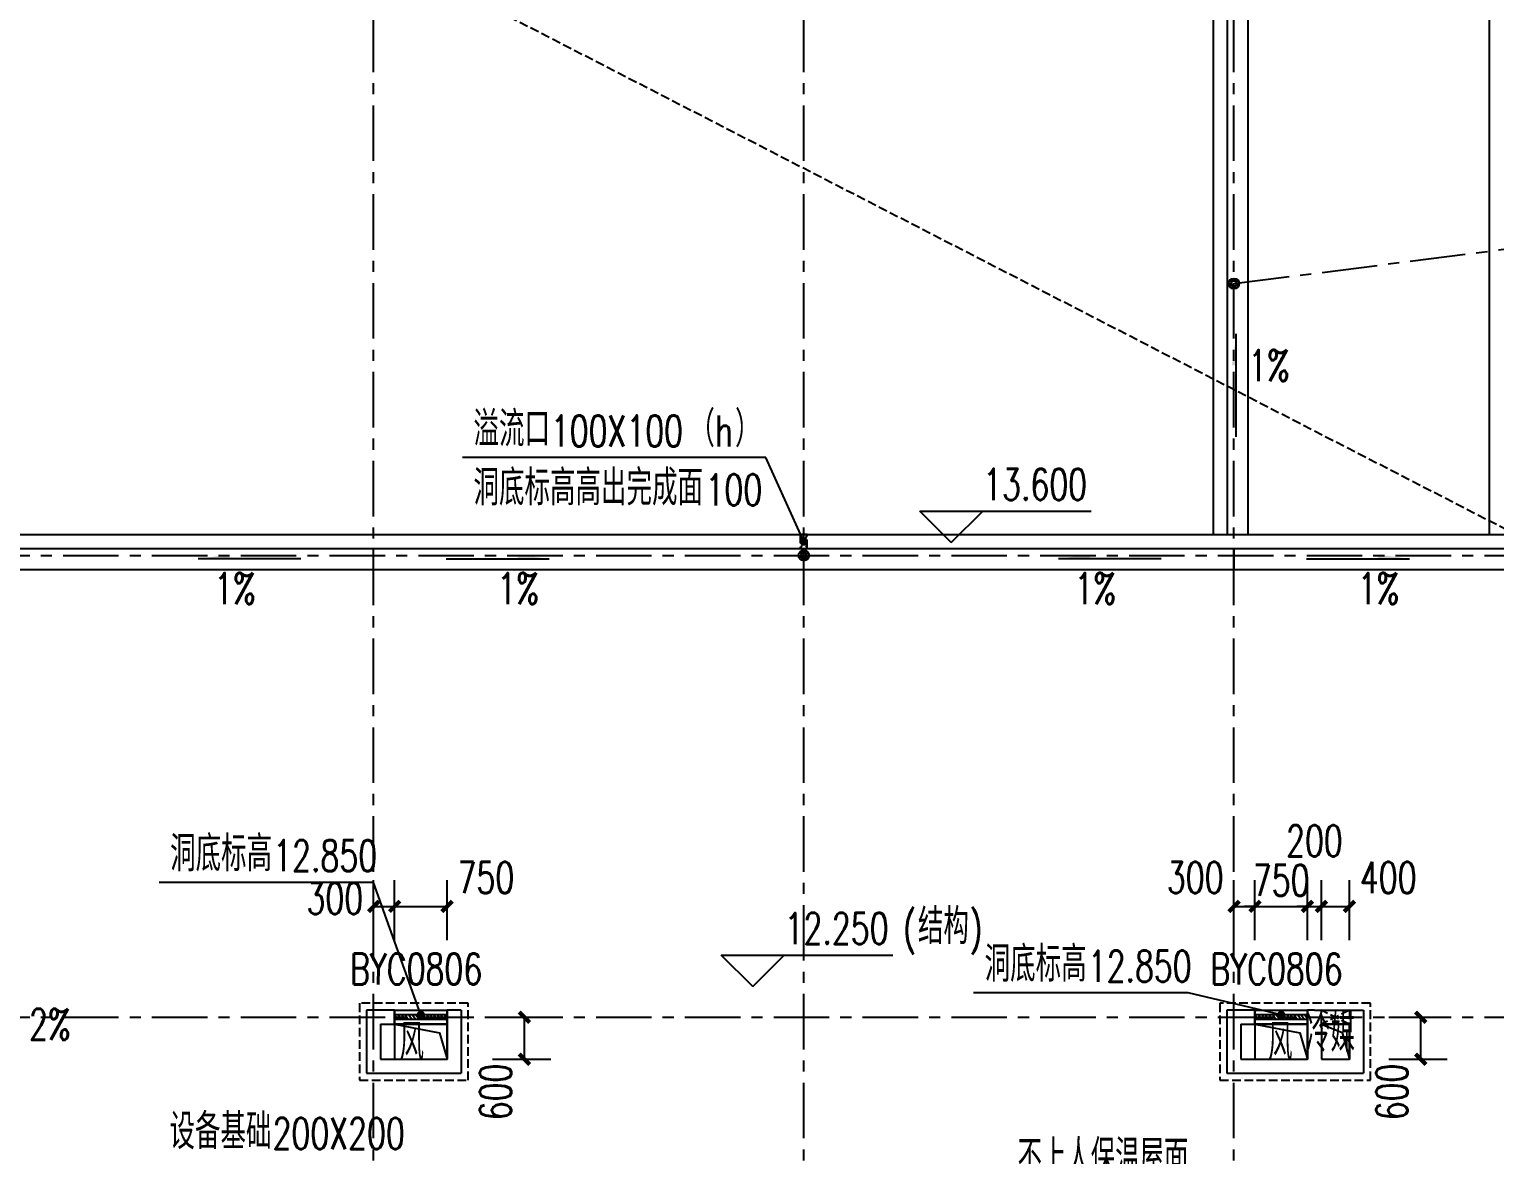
# Model space of a CAD drawing. Header units: millimetres. Extents: x -1048436 to -185795, y -983427 to 400387.
# Drawn here: x -715835 to -694885, y -48358 to -32273 of the extents above; entities that cross this region are included whole.
import ezdxf

# ---------------------------------------------------------------- set-up
doc = ezdxf.new("R2010")
doc.units = ezdxf.units.MM
doc.header["$LTSCALE"] = 500
doc.linetypes.add('DASH', pattern=[0.35, 0.25, -0.1])
doc.linetypes.add('一层轴网$0$CENTER', pattern=[50.8, 31.75, -6.35, 6.35, -6.35])
for name, color, linetype in [('DIM_LEAD', 3, 'Continuous'), ('PUB_DIM', 3, 'Continuous'), ('PUB_TEXT', 7, 'Continuous'), ('WINDOW', 4, 'Continuous'), ('WINDOW_TEXT', 7, 'Continuous'), ('一层轴网$0$建-轴线', 1, '一层轴网$0$CENTER'), ('建-墙', 254, 'Continuous'), ('建-屋面-排水沟落水口', 175, 'Continuous'), ('建-文字', 4, 'Continuous'), ('建-符号', 13, 'Continuous'), ('建-符号-箭头', 13, 'Continuous'), ('建筑-洞口', 3, 'Continuous')]:
    doc.layers.add(name, color=color, linetype=linetype)
doc.styles.add('_TCH_DIM', font='SIMPLEX', dxfattribs={"bigfont": 'GBCBIG'})
doc.styles.add('_TCH_DIM_T3', font='SIMPLEX', dxfattribs={"width": 0.705882, "bigfont": 'GBCBIG'})
doc.styles.add('_TCH_WINDOW', font='SIMPLEX', dxfattribs={"height": 3.5, "bigfont": 'GBCBIG'})
doc.styles.add('XD2008', font='xd-hzs.shx', dxfattribs={"width": 0.7, "bigfont": 'xd-hztxt.shx'})
doc.dimstyles.new('_TCH_ARCH&&150', dxfattribs={"dimtxt": 446.25, "dimasz": 150, "dimexe": 375, "dimexo": 450, "dimgap": 150, "dimtad": 1, "dimdec": 0, "dimzin": 0, "dimdsep": 46, "dimtxsty": '_TCH_DIM_T3', "dimblk": 'ARCHTICK', "dimcen": 0.09, "dimclrt": 7, "dimazin": 2, "dimtfac": 1, "dimtdec": 0, "dimtix": 1, "dimtmove": 2, "dimatfit": 3, "dimldrblk": 'ARCHTICK', "dimfxl": 1, "dimtolj": 1, "dimtzin": 0, "dimarcsym": 0})

# ---------------------------------------------------------------- blocks, each defined once
blk = doc.blocks.new('A$C70866F3F')
for p, q in [((75, 150), (0, 150)), ((20, 225), (85, 187)), ((20, 75), (85, 112)), ((75, 280), (112, 215)), ((112, 85), (75, 20)), ((150, 300), (150, 225)), ((150, 75), (150, 0)), ((225, 280), (187, 215)), ((187, 85), (225, 20)), ((215, 187), (280, 225)), ((215, 112), (280, 75)), ((300, 150), (225, 150))]:
    blk.add_line(p, q)
for radius in [150, 75]:
    blk.add_circle((150, 150), radius)
blk = doc.blocks.new('A$C1A8E3B15')
at = {"layer": '建-屋面-排水沟落水口', "xscale": 0.5, "yscale": 0.5, "zscale": 0.5, "rotation": 180.0000000333506}
for p in [(54976, -56015), (48825, -59901)]:
    blk.add_blockref('A$C70866F3F', p, dxfattribs=at)
blk = doc.blocks.new('A$C270B0046')
at = {"layer": '建筑-洞口'}
for points in [[(111207, 48524), (111207, 48024), (111957, 48024), (111957, 48524), (111207, 48524)], [(111207, 48524), (111849, 48401), (111957, 48024)], [(123507, 48524), (123507, 48024), (124257, 48024), (124257, 48524), (123507, 48524)], [(123507, 48524), (124149, 48401), (124257, 48024)], [(124457, 48524), (124752, 48405), (124857, 48024)]]:
    blk.add_lwpolyline(points, dxfattribs=at)
blk.add_lwpolyline([(124457, 48024), (124857, 48024), (124857, 48524), (124457, 48524)], close=True, dxfattribs=at)
blk = doc.blocks.new('A$C2C8523F8')
at = {"layer": '一层轴网$0$建-轴线', "ltscale": 0.05}
for p, q in [((54750.7, 23686.4), (76256.3, 26421.3)), ((21500, 19800), (77110, 19800)), ((21500, 13200), (77110, 13200))]:
    blk.add_line(p, q, dxfattribs=at)
for points in [[(54750, -2500), (54750, 82276.4)], [(42450, -2500), (42450, 29500)], [(48600, -2500), (48600, 29500)]]:
    blk.add_lwpolyline(points, dxfattribs=at)
blk = doc.blocks.new('_ArchTick')
at = {"color": 0, "linetype": 'ByBlock', "const_width": 0.4}
blk.add_lwpolyline([(-0.5, -0.5), (0.5, 0.5)], dxfattribs=at)
blk = doc.blocks.new('*D1120')
at = {"layer": 'Defpoints', "color": 0, "transparency": 16777216}
for p in [(-696848, -46394), (-695941, -46394), (-696848, -46994)]:
    blk.add_point(p, dxfattribs=at)
at = {"layer": 'PUB_DIM', "color": 0, "lineweight": -2, "transparency": 16777216}
for p, q in [((-696398, -46394), (-695566, -46394)), ((-695941, -46994), (-695941, -46394)), ((-696398, -46994), (-695566, -46994))]:
    blk.add_line(p, q, dxfattribs=at)
at = {"layer": 'PUB_DIM', "color": 0, "lineweight": -2, "transparency": 16777216, "xscale": 150, "yscale": 150, "zscale": 150}
for p, rotation in [((-695941, -46394), 90), ((-695941, -46994), 270)]:
    blk.add_blockref('_ArchTick', p, dxfattribs=dict(at, rotation=rotation))
at = {"layer": 'PUB_DIM', "color": 7, "transparency": 16777216, "insert": (-696354, -47462), "char_height": 446.2, "attachment_point": 5, "rotation": 90, "style": '_TCH_DIM_T3'}
blk.add_mtext('\\A1;600', dxfattribs=at)
blk = doc.blocks.new('*D1121')
at = {"layer": 'Defpoints', "color": 0, "transparency": 16777216}
for p in [(-698312, -44809), (-698613, -45740), (-698313, -45740)]:
    blk.add_point(p, dxfattribs=at)
at = {"layer": 'PUB_DIM', "color": 0, "lineweight": -2, "transparency": 16777216}
for p, q in [((-698613, -45290), (-698612, -44434)), ((-698313, -45290), (-698312, -44434)), ((-698612, -44809), (-698312, -44809))]:
    blk.add_line(p, q, dxfattribs=at)
at = {"layer": 'PUB_DIM', "color": 0, "lineweight": -2, "transparency": 16777216, "xscale": 150, "yscale": 150, "zscale": 150}
for p, rotation in [((-698612, -44809), 179.9880964883698), ((-698312, -44809), 359.9880964883698)]:
    blk.add_blockref('_ArchTick', p, dxfattribs=dict(at, rotation=rotation))
at = {"layer": 'PUB_DIM', "color": 7, "transparency": 16777216, "insert": (-699167, -44396), "char_height": 446.2, "attachment_point": 5, "rotation": 359.9881, "style": '_TCH_DIM_T3'}
blk.add_mtext('\\A1;300', dxfattribs=at)
blk = doc.blocks.new('*D1122')
at = {"layer": 'Defpoints', "color": 0, "transparency": 16777216}
for p in [(-697562, -44809), (-698313, -45740), (-697563, -45740)]:
    blk.add_point(p, dxfattribs=at)
at = {"layer": 'PUB_DIM', "color": 0, "lineweight": -2, "transparency": 16777216}
for p, q in [((-698313, -45290), (-698312, -44434)), ((-697563, -45290), (-697562, -44434)), ((-698312, -44809), (-698462, -44809)), ((-698312, -44809), (-697562, -44809)), ((-697562, -44809), (-697412, -44809))]:
    blk.add_line(p, q, dxfattribs=at)
at = {"layer": 'PUB_DIM', "color": 0, "lineweight": -2, "transparency": 16777216, "xscale": 150, "yscale": 150, "zscale": 150}
for p, rotation in [((-698312, -44809), 359.9880964883694), ((-697562, -44809), 179.9880964883694)]:
    blk.add_blockref('_ArchTick', p, dxfattribs=dict(at, rotation=rotation))
at = {"layer": 'PUB_DIM', "color": 7, "transparency": 16777216, "insert": (-697937, -44436), "char_height": 446.2, "attachment_point": 5, "rotation": 359.9881, "style": '_TCH_DIM_T3'}
blk.add_mtext('\\A1;750', dxfattribs=at)
blk = doc.blocks.new('*D1123')
at = {"layer": 'Defpoints', "color": 0, "transparency": 16777216}
for p in [(-697362, -44809), (-697563, -45740), (-697363, -45740)]:
    blk.add_point(p, dxfattribs=at)
at = {"layer": 'PUB_DIM', "color": 0, "lineweight": -2, "transparency": 16777216}
for p, q in [((-697563, -45290), (-697562, -44434)), ((-697362, -45290), (-697362, -44434)), ((-697562, -44809), (-697712, -44809)), ((-697562, -44809), (-697362, -44809)), ((-697362, -44809), (-697212, -44809))]:
    blk.add_line(p, q, dxfattribs=at)
at = {"layer": 'PUB_DIM', "color": 0, "lineweight": -2, "transparency": 16777216, "xscale": 150, "yscale": 150, "zscale": 150}
for p, rotation in [((-697562, -44809), 359.9880964883694), ((-697362, -44809), 179.9880964883694)]:
    blk.add_blockref('_ArchTick', p, dxfattribs=dict(at, rotation=rotation))
at = {"layer": 'PUB_DIM', "color": 7, "transparency": 16777216, "insert": (-697462, -43872), "char_height": 446.2, "attachment_point": 5, "rotation": 359.9881, "style": '_TCH_DIM_T3'}
blk.add_mtext('\\A1;200', dxfattribs=at)
blk = doc.blocks.new('*D1124')
at = {"layer": 'Defpoints', "color": 0, "transparency": 16777216}
for p in [(-696962, -44809), (-697363, -45740), (-696963, -45740)]:
    blk.add_point(p, dxfattribs=at)
at = {"layer": 'PUB_DIM', "color": 0, "lineweight": -2, "transparency": 16777216}
for p, q in [((-697362, -45290), (-697362, -44434)), ((-696962, -45290), (-696962, -44434)), ((-697362, -44809), (-696962, -44809))]:
    blk.add_line(p, q, dxfattribs=at)
at = {"layer": 'PUB_DIM', "color": 0, "lineweight": -2, "transparency": 16777216, "xscale": 150, "yscale": 150, "zscale": 150}
for p, rotation in [((-697362, -44809), 179.988096488369), ((-696962, -44809), 359.988096488369)]:
    blk.add_blockref('_ArchTick', p, dxfattribs=dict(at, rotation=rotation))
at = {"layer": 'PUB_DIM', "color": 7, "transparency": 16777216, "insert": (-696407, -44397), "char_height": 446.2, "attachment_point": 5, "rotation": 359.9881, "style": '_TCH_DIM_T3'}
blk.add_mtext('\\A1;400', dxfattribs=at)
blk = doc.blocks.new('*D1125')
at = {"layer": 'Defpoints', "color": 0, "transparency": 16777216}
for p in [(-709663, -46394), (-708756, -46394), (-709663, -46994)]:
    blk.add_point(p, dxfattribs=at)
at = {"layer": 'PUB_DIM', "color": 0, "lineweight": -2, "transparency": 16777216}
for p, q in [((-709213, -46394), (-708381, -46394)), ((-708756, -46994), (-708756, -46394)), ((-709213, -46994), (-708381, -46994))]:
    blk.add_line(p, q, dxfattribs=at)
at = {"layer": 'PUB_DIM', "color": 0, "lineweight": -2, "transparency": 16777216, "xscale": 150, "yscale": 150, "zscale": 150}
for p, rotation in [((-708756, -46394), 90), ((-708756, -46994), 270)]:
    blk.add_blockref('_ArchTick', p, dxfattribs=dict(at, rotation=rotation))
at = {"layer": 'PUB_DIM', "color": 7, "transparency": 16777216, "insert": (-709169, -47462), "char_height": 446.2, "attachment_point": 5, "rotation": 90, "style": '_TCH_DIM_T3'}
blk.add_mtext('\\A1;600', dxfattribs=at)
blk = doc.blocks.new('*D1126')
at = {"layer": 'Defpoints', "color": 0, "transparency": 16777216}
for p in [(-710612, -44809), (-710913, -45740), (-710613, -45740)]:
    blk.add_point(p, dxfattribs=at)
at = {"layer": 'PUB_DIM', "color": 0, "lineweight": -2, "transparency": 16777216}
for p, q in [((-710913, -45290), (-710912, -44434)), ((-710613, -45290), (-710612, -44434)), ((-710912, -44809), (-710612, -44809))]:
    blk.add_line(p, q, dxfattribs=at)
at = {"layer": 'PUB_DIM', "color": 0, "lineweight": -2, "transparency": 16777216, "xscale": 150, "yscale": 150, "zscale": 150}
for p, rotation in [((-710912, -44809), 179.9880964883698), ((-710612, -44809), 359.9880964883698)]:
    blk.add_blockref('_ArchTick', p, dxfattribs=dict(at, rotation=rotation))
at = {"layer": 'PUB_DIM', "color": 7, "transparency": 16777216, "insert": (-711467, -44695), "char_height": 446.2, "attachment_point": 5, "rotation": 359.9881, "style": '_TCH_DIM_T3'}
blk.add_mtext('\\A1;300', dxfattribs=at)
blk = doc.blocks.new('*D1127')
at = {"layer": 'Defpoints', "color": 0, "transparency": 16777216}
for p in [(-709862, -44809), (-710613, -45740), (-709863, -45740)]:
    blk.add_point(p, dxfattribs=at)
at = {"layer": 'PUB_DIM', "color": 0, "lineweight": -2, "transparency": 16777216}
for p, q in [((-710613, -45290), (-710612, -44434)), ((-709863, -45290), (-709862, -44434)), ((-710612, -44809), (-709862, -44809))]:
    blk.add_line(p, q, dxfattribs=at)
at = {"layer": 'PUB_DIM', "color": 0, "lineweight": -2, "transparency": 16777216, "xscale": 150, "yscale": 150, "zscale": 150}
for p, rotation in [((-710612, -44809), 179.9880964883694), ((-709862, -44809), 359.9880964883694)]:
    blk.add_blockref('_ArchTick', p, dxfattribs=dict(at, rotation=rotation))
at = {"layer": 'PUB_DIM', "color": 7, "transparency": 16777216, "insert": (-709307, -44397), "char_height": 446.2, "attachment_point": 5, "rotation": 359.9881, "style": '_TCH_DIM_T3'}
blk.add_mtext('\\A1;750', dxfattribs=at)
blk = doc.blocks.new('$WINLIB2D$00000039')
at = {"color": 0}
for points in [[(-0.5, 0.5), (-0.5, -0.5)], [(0.5, 0.5), (-0.5, 0.5)], [(0.5, -0.5), (0.5, 0.5)], [(-0.5, 0.167), (0.5, 0.167)], [(-0.452, -0.167), (-0.5, 0.084)], [(-0.384, -0.167), (-0.448, 0.167)], [(-0.316, -0.167), (-0.38, 0.167)], [(-0.248, -0.167), (-0.312, 0.167)], [(-0.18, -0.167), (-0.244, 0.167)], [(-0.112, -0.167), (-0.176, 0.167)], [(-0.044, -0.167), (-0.108, 0.167)], [(0.024, -0.167), (-0.04, 0.167)], [(0.092, -0.167), (0.028, 0.167)], [(0.16, -0.167), (0.096, 0.167)], [(0.228, -0.167), (0.164, 0.167)], [(0.296, -0.167), (0.232, 0.167)], [(0.364, -0.167), (0.3, 0.167)], [(0.432, -0.167), (0.368, 0.167)], [(0.5, -0.167), (0.436, 0.167)], [(-0.5, -0.167), (0.5, -0.167)], [(0.5, -0.5), (-0.5, -0.5)]]:
    blk.add_lwpolyline(points, dxfattribs=at)

msp = doc.modelspace()

# ---------------------------------------------------------------- hatches: boundary and pattern name
at = {"layer": '建-符号-箭头'}
for points in [[(-698579.4, -36623.7), (-698579.4, -37073.7), (-698639.4, -37073.7)], [(-713422.8, -39840.1), (-712972.8, -39840.1), (-712972.8, -39780.1)], [(-708402.6, -39840.1), (-708852.6, -39840.1), (-708852.6, -39780.1)], [(-701122.8, -39840.1), (-700672.8, -39840.1), (-700672.8, -39780.1)], [(-696102.6, -39840.1), (-696552.6, -39840.1), (-696552.6, -39780.1)]]:
    msp.add_hatch(color=256, dxfattribs=at).paths.add_polyline_path(points)

# ---------------------------------------------------------------- linework, layer by layer
for p, q in [((-698911.8, 182.5), (-698911.8, -39493.6)), ((-694960.9, -39494), (-694961.7, -13266.1)), ((-698711.8, -13743), (-698711.8, -39493.6))]:
    msp.add_line(p, q)
at = {"linetype": 'DASH'}
msp.add_lwpolyline([(-686612.7, -43594), (-714160.2, -29429.8)], dxfattribs=at)
msp.add_lwpolyline([(-729662.7, -43094), (-717362.7, -43094), (-717362.7, -39494), (-678453.2, -39494), (-678453.2, -45494), (-679862.7, -45494), (-679862.7, -59894), (-729662.7, -59894)], close=True)
for points in [[(-717162.7, -43094), (-717162.7, -39694), (-678653.2, -39694), (-678653.2, -45294), (-680062.7, -45294), (-680062.7, -59694), (-729462.7, -59694), (-729462.7, -46744.8)], [(-717162.7, -43094), (-717162.7, -39694), (-686612.7, -39694)]]:
    msp.add_lwpolyline(points)
at = {"layer": 'DIM_LEAD'}
for p, q in [((-705305.6, -38395.3), (-709642.2, -38395.3)), ((-704762.7, -39594), (-705305.6, -38395.3)), ((-710912.7, -44465.4), (-713979.5, -44465.4)), ((-710237.7, -46360.8), (-710912.7, -44465.4)), ((-699267.7, -46044), (-702334.5, -46044)), ((-697937.7, -46360.8), (-699267.7, -46044))]:
    msp.add_line(p, q, dxfattribs=at)
at = {"layer": 'DIM_LEAD', "const_width": 60}
for points in [[(-704750.3, -39621.3, 1), (-704775.1, -39566.7, 1)], [(-710227.6, -46389, 1), (-710247.7, -46332.5, 1)], [(-697908.5, -46367.7, 1), (-697966.9, -46353.8, 1)]]:
    msp.add_lwpolyline(points, format="xyb", close=True, dxfattribs=at)
at = {"layer": '建-墙'}
for p, q in [((-710612.7, -46294), (-711014, -46293.9)), ((-711014, -46293.9), (-711014, -47194)), ((-710612.7, -46494), (-710612.7, -46294)), ((-709662.7, -46294.2), (-709862.7, -46294.2)), ((-709862.7, -46294.2), (-709862.7, -46494.2)), ((-709662.7, -46294.2), (-709662.7, -47194)), ((-698312.7, -46294), (-698714, -46293.9)), ((-698714, -46293.9), (-698714, -47194)), ((-698312.7, -46494), (-698312.7, -46294)), ((-697462.7, -46294.2), (-697562.7, -46294.2)), ((-697562.7, -46294.2), (-697562.7, -46494.2)), ((-697462.7, -46294.2), (-696762.7, -46294.4)), ((-696762.7, -46294.4), (-696762.7, -47194)), ((-710814, -46494), (-710612.7, -46494)), ((-710814, -46494), (-710814, -46994)), ((-709862.7, -46494.2), (-709862.7, -46494.2)), ((-709862.7, -46494.2), (-709862.7, -46994)), ((-698514, -46494), (-698312.7, -46494)), ((-698514, -46494), (-698514, -46994)), ((-697562.7, -46494.2), (-697562.7, -46494.2)), ((-697562.7, -46494.2), (-697562.7, -46994)), ((-697362.7, -46494.2), (-697362.7, -46994)), ((-697362.7, -46494.2), (-696962.7, -46494.3)), ((-696962.7, -46494.3), (-696962.7, -46994)), ((-710814, -46994), (-709862.7, -46994)), ((-698514, -46994), (-697562.7, -46994)), ((-697362.7, -46994), (-696962.7, -46994)), ((-711014, -47194), (-709662.7, -47194)), ((-698714, -47194), (-697463.6, -47194)), ((-697462.7, -47194), (-696762.7, -47194))]:
    msp.add_line(p, q, dxfattribs=at)
at = {"layer": '建-墙', "linetype": 'DASH'}
for points in [[(-704812.7, -39494), (-704812.7, -39694), (-704712.7, -39694), (-704712.7, -39494), (-704812.7, -39494), (-704712.7, -39694), (-704712.7, -39494), (-704812.7, -39694)], [(-696962.7, -46294.4), (-697362.7, -46494.4)], [(-696962.7, -46494.4), (-697362.7, -46294.4)]]:
    msp.add_lwpolyline(points, dxfattribs=at)
for points in [[(-709562.7, -46194), (-711114, -46194), (-711114, -47294), (-709562.7, -47294)], [(-696662.7, -46194), (-698814, -46194), (-698814, -47294), (-696662.7, -47294)], [(-696962.7, -46494.4), (-696962.7, -46494.4), (-697362.7, -46494.4), (-697362.7, -46494.4), (-697362.7, -46294.4), (-697362.7, -46294.4), (-696962.7, -46294.4), (-696962.7, -46294.4)]]:
    msp.add_lwpolyline(points, close=True, dxfattribs=at)
at = {"layer": '建-屋面-排水沟落水口'}
for p, q in [((-698411.8, -13704.9), (-698411.8, -39493.6)), ((-710912.7, -39994), (-710912.7, -39694)), ((-704762.7, -39994), (-704762.7, -39694)), ((-698612.7, -39694), (-698612.7, -39994))]:
    msp.add_line(p, q, dxfattribs=at)
msp.add_lwpolyline([(-717162.7, -39994), (-688287.7, -39994)], dxfattribs=at)
at = {"layer": '建-符号'}
for p, q in [((-702653.4, -39608.5), (-703103.4, -39158.5)), ((-703103.4, -39158.5), (-700652.4, -39158.5)), ((-702653.4, -39608.5), (-702203.4, -39158.5)), ((-705492, -45955.1), (-705942, -45505.1)), ((-705942, -45505.1), (-703491, -45505.1)), ((-705492, -45955.1), (-705042, -45505.1))]:
    msp.add_line(p, q, dxfattribs=at)
at = {"layer": '建-符号-箭头'}
for points in [[(-698579.4, -38095.4), (-698579.4, -36623.7)], [(-711951.1, -39840.1), (-713422.8, -39840.1)], [(-709874.3, -39840.1), (-708402.6, -39840.1)], [(-699651.1, -39840.1), (-701122.8, -39840.1)], [(-697574.3, -39840.1), (-696102.6, -39840.1)]]:
    msp.add_lwpolyline(points, dxfattribs=at)

# ---------------------------------------------------------------- block references
for name, p in [('A$C2C8523F8', (-753362.7, -59594)), ('A$C1A8E3B15', (-753512.7, 20182.4)), ('A$C270B0046', (-821819.6, -95018.5))]:
    msp.add_blockref(name, p)
at = {"layer": 'WINDOW'}
ref = msp.add_blockref('$WINLIB2D$00000039', (-710237.7, -46394.1), dxfattribs=dict(at, xscale=-750, yscale=-200, zscale=-750, rotation=359.9880964887451))
ref.add_attrib('A', 'BYC0806', (-711250.2, -45927.1), dxfattribs={"layer": 'WINDOW_TEXT', "height": 446.25, "rotation": 359.9881, "style": '_TCH_WINDOW', "width": 0.705882})
ref = msp.add_blockref('$WINLIB2D$00000039', (-697937.7, -46394.1), dxfattribs=dict(at, xscale=-750, yscale=-200, zscale=-750, rotation=359.9880964887451))
ref.add_attrib('A', 'BYC0806', (-698950.2, -45927.1), dxfattribs={"layer": 'WINDOW_TEXT', "height": 446.25, "rotation": 359.9881, "style": '_TCH_WINDOW', "width": 0.705882})

# ---------------------------------------------------------------- texts
at = {"layer": 'PUB_TEXT', "style": '_TCH_DIM'}
for s, height, p in [('溢流口', 506.38, (-709484.7, -38237.8)), ('（', 506.4, (-706398.9, -38237.8)), ('）', 506.4, (-705745.2, -38237.8)), ('洞底标高高出完成面', 506.38, (-709484.7, -39077.8)), ('洞底标高', 506.38, (-713822, -44307.9)), ('洞底标高', 506.38, (-702177, -45886.5)), ('设备基础', 506.38, (-713831.2, -48278.5))]:
    msp.add_text(s, height=height, dxfattribs=at).set_placement(p)
at = {"layer": 'PUB_TEXT', "style": '_TCH_DIM', "width": 0.705882}
for s, height, p in [('100X100', 446.25, (-708378.9, -38237.8)), ('h', 446.2, (-706030.2, -38237.8)), ('100', 446.25, (-706167.2, -39077.8)), ('12.850', 446.25, (-712347.5, -44307.9)), ('12.850', 446.25, (-700702.5, -45886.5)), ('200X200', 446.25, (-712356.7, -48278.5))]:
    msp.add_text(s, height=height, dxfattribs=at).set_placement(p)
at = {"layer": '建-文字'}
for s, height, style, width, p in [('1%', 446.25, '_TCH_DIM', 0.705882, (-698409.5, -37301.3)), ('13.600', 446.25, '_TCH_DIM', 0.705882, (-702197.4, -39001)), ('1%', 446.25, '_TCH_DIM', 0.705882, (-713191.4, -40488.2)), ('1%', 446.25, '_TCH_DIM', 0.705882, (-709143.9, -40488.2)), ('1%', 446.25, '_TCH_DIM', 0.705882, (-700891.4, -40488.2)), ('1%', 446.25, '_TCH_DIM', 0.705882, (-696843.9, -40488.2)), ('(', 446.2, '_TCH_DIM', 0.705882, (-703341, -45347.6)), (')', 446.2, '_TCH_DIM', 0.705882, (-702393.7, -45347.6)), ('12.250', 446.25, '_TCH_DIM', 0.705882, (-705036, -45347.6)), ('2%', 446.25, '_TCH_DIM', 0.705882, (-715838.8, -46717.7)), ('风', 525, 'XD2008', 0.7, (-710542.2, -47010.6)), ('风', 525, 'XD2008', 0.7, (-698125.2, -47010.6)), ('冷媒', 525, 'XD2008', 0.7, (-697580, -46887.1)), ('不上人保温屋面', 525, 'XD2008', 0.7, (-701706.7, -48667.2))]:
    msp.add_text(s, height=height, dxfattribs=dict(at, style=style, width=width)).set_placement(p)
at = {"layer": '建-文字', "style": '_TCH_DIM'}
msp.add_text('结构', height=506.38, dxfattribs=at).set_placement((-703131, -45347.6))

# ---------------------------------------------------------------- dimensions: what is measured, and where the dimension line sits
at = {"layer": 'PUB_DIM'}
for base, p1, p2, angle, picture, middle in [((-697362.4, -44809.3), (-697562.7, -45740), (-697362.6, -45740), 359.9881, '*D1123', (-697462.2, -43871.8)), ((-709862.5, -44809.3), (-710612.7, -45739.9), (-709862.7, -45740), 359.9881, '*D1127', (-709307.4, -44396.9)), ((-698312.5, -44809.1), (-698612.7, -45739.8), (-698312.7, -45739.8), 359.9881, '*D1121', (-699167.4, -44396.5)), ((-696962.4, -44809.4), (-697362.6, -45740), (-696962.6, -45740.1), 359.9881, '*D1124', (-696407.3, -44397)), ((-710612.5, -44809.2), (-710912.7, -45739.8), (-710612.7, -45739.9), 359.9881, '*D1126', (-711467.4, -44695.3)), ((-708756, -46394), (-709662.7, -46994), (-709662.7, -46394), 90, '*D1125', (-709168.5, -47461.6)), ((-695941.4, -46394), (-696848.1, -46993.9), (-696848.1, -46394), 90, '*D1120', (-696353.9, -47461.6))]:
    dim = msp.add_linear_dim(base=base, p1=p1, p2=p2, angle=angle, dimstyle='_TCH_ARCH&&150', dxfattribs=at)
    dim.commit()
    dim.dimension.update_dxf_attribs({"geometry": picture, "text_midpoint": middle, "dimtype": 129})
dim = msp.add_aligned_dim(p1=(-698312.7, -45739.8), p2=(-697562.7, -45740), distance=930.7, dimstyle='_TCH_ARCH&&150', dxfattribs=at)
dim.commit()
dim.dimension.update_dxf_attribs({"geometry": '*D1122', "text_midpoint": (-697937.4, -44436.1)})

doc.saveas('drawing.dxf')
